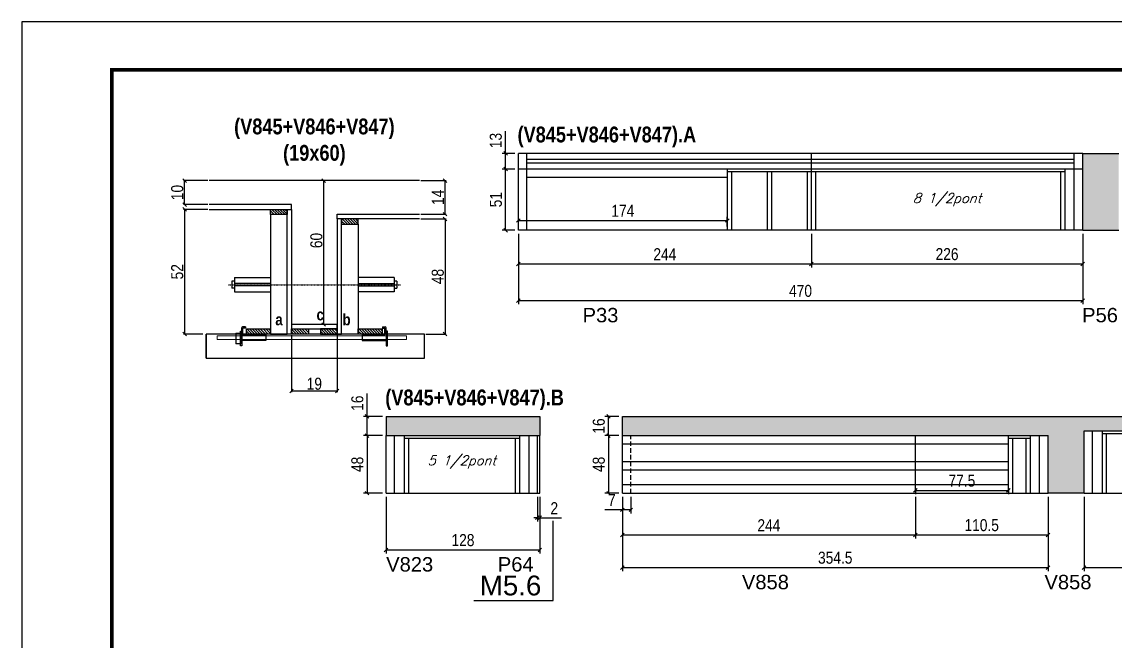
# Model space of a CAD drawing. Extents: x 3309 to 9590, y -2522 to 14608.
# Drawn here: x 6493 to 7403, y 8349 to 8865 of the extents above; entities that cross this region are included whole.
import ezdxf

# ---------------------------------------------------------------- set-up
doc = ezdxf.new("R2010")
doc.units = 0
doc.linetypes.add('DASHED', pattern=[0.75, 0.5, -0.25])
doc.linetypes.add('HIDDEN', pattern=[0.375, 0.25, -0.125])
for name, color, linetype in [('5', 5, 'Continuous'), ('barrote', 251, 'Continuous'), ('COTA', 241, 'Continuous'), ('detalhes', 4, 'Continuous'), ('NOMENCLATURA', 7, 'Continuous'), ('Painéis', 200, 'Continuous'), ('presilha', 1, 'Continuous'), ('SARR_2.2x10', 60, 'Continuous'), ('SARR_2.2x7', 40, 'Continuous'), ('SARR_3.5x7', 81, 'Continuous'), ('SARR_EDITAR', 141, 'Continuous'), ('TENSOR', 3, 'Continuous'), ('texto', 7, 'Continuous')]:
    doc.layers.add(name, color=color, linetype=linetype)
for name, color, linetype, lineweight in [('CONCRETO', 251, 'Continuous', 25), ('Folhas', 255, 'Continuous', 9), ('SARRAFO DE PRESSAO', 251, 'DASHED', 9), ('SCO-___-LAJ', 2, 'Continuous', 0)]:
    doc.layers.add(name, color=color, linetype=linetype, lineweight=lineweight)
doc.layers.add('Laje_Perimetro', color=7, linetype='Continuous', plot=False)
doc.styles.add('COTA TECNICA', font='techl___.ttf', dxfattribs={"height": 10})
doc.styles.add('COTA TECNICA 2X', font='techl___.ttf', dxfattribs={"height": 10})
doc.styles.add('Romans', font='romans.shx')
doc.styles.get("Standard").update_dxf_attribs({"font": 'arial.ttf'})
doc.styles.add('TECNICA', font='techb___.ttf', dxfattribs={"height": 10})
doc.dimstyles.new('PAINEL', dxfattribs={"dimtxt": 10, "dimasz": 3, "dimexe": 3, "dimexo": 3, "dimgap": 3, "dimtad": 1, "dimdec": 1, "dimzin": 12, "dimdsep": 46, "dimtxsty": 'COTA TECNICA', "dimblk1": 'OBLIQUE', "dimblk2": 'OBLIQUE', "dimsah": 1, "dimcen": 0.9, "dimclrd": 4, "dimclre": 4, "dimclrt": 240, "dimadec": 1, "dimazin": 3, "dimtfac": 1, "dimtdec": 1, "dimtmove": 0, "dimatfit": 3, "dimfxl": 1, "dimtolj": 1, "dimtzin": 12, "dimarcsym": 0})
doc.dimstyles.new('SECAO', dxfattribs={"dimscale": 0.333333, "dimtxt": 5, "dimasz": 9, "dimexe": 3, "dimexo": 3, "dimgap": 3, "dimtad": 1, "dimdec": 1, "dimlfac": 0.5, "dimzin": 12, "dimdsep": 46, "dimtxsty": 'COTA TECNICA 2X', "dimblk1": 'OBLIQUE', "dimblk2": 'OBLIQUE', "dimsah": 1, "dimcen": 0.9, "dimclrd": 4, "dimclre": 4, "dimclrt": 240, "dimadec": 1, "dimazin": 3, "dimtfac": 1, "dimtdec": 1, "dimtmove": 0, "dimatfit": 3, "dimfxl": 1, "dimtolj": 1, "dimtzin": 12, "dimarcsym": 0})
pattern_1 = [(135, (39952.9927, -114907.4508), (-1.122532015, -1.122532015), [])]

# ---------------------------------------------------------------- blocks, each defined once
blk = doc.blocks.new('9999999999')
at = {"layer": 'Folhas'}
blk.add_lwpolyline([(98138.98, 34190.21), (99623.98, 34190.21), (99623.98, 35240.21), (98138.98, 35240.21)], close=True, dxfattribs=at)
at = {"layer": 'Folhas', "color": 30, "const_width": 3}
blk.add_lwpolyline([(98213.98, 34230.21), (99583.98, 34230.21), (99583.98, 35200.21), (98213.98, 35200.21)], close=True, dxfattribs=at)
blk = doc.blocks.new('_Oblique')
at = {"color": 0, "linetype": 'ByBlock', "lineweight": -2}
blk.add_line((-0.5, -0.5), (0.5, 0.5), dxfattribs=at)
blk = doc.blocks.new('*D2116')
at = {"layer": 'COTA', "color": 4, "lineweight": -2, "transparency": 16777216}
for p, q in [((6717.45, 8603.72), (6717.45, 8556.25)), ((6755.45, 8603.72), (6755.45, 8556.25)), ((6755.45, 8557.25), (6717.45, 8557.25))]:
    blk.add_line(p, q, dxfattribs=at)
at = {"layer": 'Defpoints', "color": 0, "transparency": 16777216}
for p in [(6717.45, 8604.72), (6755.45, 8604.72), (6717.45, 8557.25)]:
    blk.add_point(p, dxfattribs=at)
at = {"layer": 'COTA', "color": 4, "lineweight": -2, "transparency": 16777216, "xscale": 3, "yscale": 3, "zscale": 3, "rotation": 180}
blk.add_blockref('_Oblique', (6717.45, 8557.25), dxfattribs=at)
at = {"layer": 'COTA', "color": 4, "lineweight": -2, "transparency": 16777216, "xscale": 3, "yscale": 3, "zscale": 3}
blk.add_blockref('_Oblique', (6755.45, 8557.25), dxfattribs=at)
at = {"layer": 'COTA', "color": 240, "transparency": 16777216, "insert": (6736.45, 8563.33), "char_height": 10, "attachment_point": 5, "style": 'COTA TECNICA 2X'}
blk.add_mtext('\\A1;19', dxfattribs=at)
blk = doc.blocks.new('PRESILHA METÁLICA 1')
at = {"layer": 'presilha'}
for p, q in [((6, 15.5), (7.5, 15.5)), ((6, -2.5), (6, 15.5)), ((7.5, 10.6), (7.5, 19.9)), ((7.5, 15.5), (7.5, -2.5)), ((12, 21), (8.6, 21)), ((9, 11.6), (9, 18.9)), ((12, 19.5), (9.6, 19.5)), ((12, 21), (12, 19.5)), ((0, 13), (6, 13)), ((0, 13), (0, 0)), ((6, 0), (0, 0)), ((6, 13), (6, 0)), ((37.5, 4.1), (7.5, 4.1)), ((37.5, 11), (9.6, 11)), ((37.5, 11), (37.5, 4.1)), ((7.5, -2.5), (6, -2.5))]:
    blk.add_line(p, q, dxfattribs=at)
for centre, radius, start, end in [((8.6, 19.9), 1.14, 90, 180), ((9.6, 18.9), 0.57, 90, 180), ((9.6, 11.6), 0.57, 180, 270)]:
    blk.add_arc(centre, radius, start, end, dxfattribs=at)
blk = doc.blocks.new('PRESILHA METÁLICA 2')
at = {"layer": 'presilha'}
for p, q in [((-5.2, 23.5), (-5.2, 22)), ((-5.2, 23.5), (-1.9, 23.5)), ((-5.2, 22), (-2.8, 22)), ((-2.2, 14.1), (-2.2, 21.4)), ((0.8, 18), (-0.8, 18)), ((-0.8, 18), (-0.8, 0)), ((-0.8, 14.6), (-0.8, 22.4)), ((0.8, 0), (0.8, 18)), ((-30.8, 13.5), (-30.8, 6.6)), ((-30.8, 13.5), (-2.8, 13.5)), ((-30.8, 6.6), (-0.8, 6.6)), ((-0.8, 0), (0.8, 0))]:
    blk.add_line(p, q, dxfattribs=at)
for centre, radius, start, end in [((-2.8, 21.4), 0.57, 0, 90), ((-2.8, 14.1), 0.57, 270, 0), ((-1.9, 22.4), 1.14, 0, 90)]:
    blk.add_arc(centre, radius, start, end, dxfattribs=at)
blk = doc.blocks.new('*D2117')
at = {"layer": 'COTA', "color": 4, "lineweight": -2, "transparency": 16777216}
for p, q in [((6647.76, 8708.72), (6627.41, 8708.72)), ((6628.41, 8708.72), (6628.41, 8604.72)), ((6643.64, 8604.72), (6627.41, 8604.72))]:
    blk.add_line(p, q, dxfattribs=at)
at = {"layer": 'Defpoints', "color": 0, "transparency": 16777216}
for p in [(6648.76, 8708.72), (6628.41, 8604.72), (6644.64, 8604.72)]:
    blk.add_point(p, dxfattribs=at)
at = {"layer": 'COTA', "color": 4, "lineweight": -2, "transparency": 16777216, "xscale": 3, "yscale": 3, "zscale": 3}
for p, rotation in [((6628.41, 8708.72), 90), ((6628.41, 8604.72), 270)]:
    blk.add_blockref('_Oblique', p, dxfattribs=dict(at, rotation=rotation))
at = {"layer": 'COTA', "color": 240, "transparency": 16777216, "insert": (6622.3, 8656.72), "char_height": 10, "attachment_point": 5, "rotation": 90, "style": 'COTA TECNICA 2X'}
blk.add_mtext('\\A1;52', dxfattribs=at)
blk = doc.blocks.new('*D2118')
at = {"layer": 'COTA', "color": 4, "lineweight": -2, "transparency": 16777216}
for p, q in [((6825.15, 8700.72), (6846.37, 8700.72)), ((6845.37, 8700.72), (6845.37, 8604.72)), ((6829.27, 8604.72), (6846.37, 8604.72))]:
    blk.add_line(p, q, dxfattribs=at)
at = {"layer": 'Defpoints', "color": 0, "transparency": 16777216}
for p in [(6824.15, 8700.72), (6828.27, 8604.72), (6845.37, 8604.72)]:
    blk.add_point(p, dxfattribs=at)
at = {"layer": 'COTA', "color": 4, "lineweight": -2, "transparency": 16777216, "xscale": 3, "yscale": 3, "zscale": 3}
for p, rotation in [((6845.37, 8700.72), 90), ((6845.37, 8604.72), 270)]:
    blk.add_blockref('_Oblique', p, dxfattribs=dict(at, rotation=rotation))
at = {"layer": 'COTA', "color": 240, "transparency": 16777216, "insert": (6839.28, 8652.72), "char_height": 10, "attachment_point": 5, "rotation": 90, "style": 'COTA TECNICA 2X'}
blk.add_mtext('\\A1;48', dxfattribs=at)
blk = doc.blocks.new('*D2119')
at = {"layer": 'COTA', "color": 4, "lineweight": -2, "transparency": 16777216}
for p, q in [((6754.45, 8732.72), (6743.28, 8732.72)), ((6744.28, 8612.72), (6744.28, 8732.72)), ((6754.45, 8612.72), (6743.28, 8612.72))]:
    blk.add_line(p, q, dxfattribs=at)
at = {"layer": 'Defpoints', "color": 0, "transparency": 16777216}
for p in [(6744.28, 8732.72), (6755.45, 8732.72), (6755.45, 8612.72)]:
    blk.add_point(p, dxfattribs=at)
at = {"layer": 'COTA', "color": 4, "lineweight": -2, "transparency": 16777216, "xscale": 3, "yscale": 3, "zscale": 3}
for p, rotation in [((6744.28, 8732.72), 90), ((6744.28, 8612.72), 270)]:
    blk.add_blockref('_Oblique', p, dxfattribs=dict(at, rotation=rotation))
at = {"layer": 'COTA', "color": 240, "transparency": 16777216, "insert": (6738.18, 8682.72), "char_height": 10, "attachment_point": 5, "rotation": 90, "style": 'COTA TECNICA 2X'}
blk.add_mtext('\\A1;60', dxfattribs=at)
blk = doc.blocks.new('*D2120')
at = {"layer": 'COTA', "color": 4, "lineweight": -2, "transparency": 16777216}
for p, q in [((6825.15, 8732.72), (6846.37, 8732.72)), ((6845.37, 8704.72), (6845.37, 8732.72)), ((6825.15, 8704.72), (6846.37, 8704.72))]:
    blk.add_line(p, q, dxfattribs=at)
at = {"layer": 'Defpoints', "color": 0, "transparency": 16777216}
for p in [(6824.15, 8732.72), (6845.37, 8732.72), (6824.15, 8704.72)]:
    blk.add_point(p, dxfattribs=at)
at = {"layer": 'COTA', "color": 4, "lineweight": -2, "transparency": 16777216, "xscale": 3, "yscale": 3, "zscale": 3}
for p, rotation in [((6845.37, 8732.72), 90), ((6845.37, 8704.72), 270)]:
    blk.add_blockref('_Oblique', p, dxfattribs=dict(at, rotation=rotation))
at = {"layer": 'COTA', "color": 240, "transparency": 16777216, "insert": (6839.3, 8718.72), "char_height": 10, "attachment_point": 5, "rotation": 90, "style": 'COTA TECNICA 2X'}
blk.add_mtext('\\A1;14', dxfattribs=at)
blk = doc.blocks.new('*D2121')
at = {"layer": 'COTA', "color": 4, "lineweight": -2, "transparency": 16777216}
for p, q in [((6647.76, 8732.72), (6627.41, 8732.72)), ((6628.41, 8712.72), (6628.41, 8732.72)), ((6647.76, 8712.72), (6627.41, 8712.72))]:
    blk.add_line(p, q, dxfattribs=at)
at = {"layer": 'Defpoints', "color": 0, "transparency": 16777216}
for p in [(6628.41, 8732.72), (6648.76, 8732.72), (6648.76, 8712.72)]:
    blk.add_point(p, dxfattribs=at)
at = {"layer": 'COTA', "color": 4, "lineweight": -2, "transparency": 16777216, "xscale": 3, "yscale": 3, "zscale": 3}
for p, rotation in [((6628.41, 8732.72), 90), ((6628.41, 8712.72), 270)]:
    blk.add_blockref('_Oblique', p, dxfattribs=dict(at, rotation=rotation))
at = {"layer": 'COTA', "color": 240, "transparency": 16777216, "insert": (6622.3, 8722.72), "char_height": 10, "attachment_point": 5, "rotation": 90, "style": 'COTA TECNICA 2X'}
blk.add_mtext('\\A1;10', dxfattribs=at)
blk = doc.blocks.new('*D2124')
at = {"layer": 'COTA', "color": 4, "linetype": 'ByBlock', "lineweight": -2, "transparency": 16777216}
for p, q in [((6906.38, 8688.3), (6906.38, 8629.6)), ((7376.38, 8688.3), (7376.38, 8629.6)), ((7376.38, 8632.6), (6906.38, 8632.6))]:
    blk.add_line(p, q, dxfattribs=at)
at = {"layer": 'Defpoints', "color": 0, "linetype": 'ByBlock', "transparency": 16777216}
for p in [(6906.38, 8691.3), (7376.38, 8691.3), (6906.38, 8632.6)]:
    blk.add_point(p, dxfattribs=at)
at = {"layer": 'COTA', "color": 4, "linetype": 'ByBlock', "lineweight": -2, "transparency": 16777216, "xscale": 3, "yscale": 3, "zscale": 3, "rotation": 180}
blk.add_blockref('_Oblique', (6906.38, 8632.6), dxfattribs=at)
at = {"layer": 'COTA', "color": 4, "linetype": 'ByBlock', "lineweight": -2, "transparency": 16777216, "xscale": 3, "yscale": 3, "zscale": 3}
blk.add_blockref('_Oblique', (7376.38, 8632.6), dxfattribs=at)
at = {"layer": 'COTA', "color": 240, "linetype": 'ByBlock', "transparency": 16777216, "insert": (7141.38, 8640.7), "char_height": 10, "attachment_point": 5, "style": 'COTA TECNICA'}
blk.add_mtext('\\A1;470', dxfattribs=at)
blk = doc.blocks.new('*D2125')
at = {"layer": 'COTA', "color": 4, "lineweight": -2, "transparency": 16777216}
for p, q in [((6903.38, 8742.3), (6892.79, 8742.3)), ((6895.79, 8691.3), (6895.79, 8742.3)), ((6903.38, 8691.3), (6892.79, 8691.3))]:
    blk.add_line(p, q, dxfattribs=at)
at = {"layer": 'Defpoints', "color": 0, "transparency": 16777216}
for p in [(6895.79, 8742.3), (6906.38, 8742.3), (6906.38, 8691.3)]:
    blk.add_point(p, dxfattribs=at)
at = {"layer": 'COTA', "color": 4, "lineweight": -2, "transparency": 16777216, "xscale": 3, "yscale": 3, "zscale": 3}
for p, rotation in [((6895.79, 8742.3), 90), ((6895.79, 8691.3), 270)]:
    blk.add_blockref('_Oblique', p, dxfattribs=dict(at, rotation=rotation))
at = {"layer": 'COTA', "color": 240, "transparency": 16777216, "insert": (6887.68, 8716.8), "char_height": 10, "attachment_point": 5, "rotation": 90, "style": 'COTA TECNICA'}
blk.add_mtext('\\A1;51', dxfattribs=at)
blk = doc.blocks.new('*D2126')
at = {"layer": 'COTA', "color": 4, "lineweight": -2, "transparency": 16777216}
for p, q in [((6895.79, 8755.3), (6895.79, 8773.82)), ((6903.38, 8755.3), (6892.79, 8755.3)), ((6895.79, 8742.3), (6895.79, 8755.3)), ((6903.38, 8742.3), (6892.79, 8742.3))]:
    blk.add_line(p, q, dxfattribs=at)
at = {"layer": 'Defpoints', "color": 0, "transparency": 16777216}
for p in [(6895.79, 8755.3), (6906.38, 8755.3), (6906.38, 8742.3)]:
    blk.add_point(p, dxfattribs=at)
at = {"layer": 'COTA', "color": 4, "lineweight": -2, "transparency": 16777216, "xscale": 3, "yscale": 3, "zscale": 3}
for p, rotation in [((6895.79, 8755.3), 90), ((6895.79, 8742.3), 270)]:
    blk.add_blockref('_Oblique', p, dxfattribs=dict(at, rotation=rotation))
at = {"layer": 'COTA', "color": 240, "transparency": 16777216, "insert": (6887.57, 8766.06), "char_height": 10, "attachment_point": 5, "rotation": 90, "style": 'COTA TECNICA'}
blk.add_mtext('\\A1;13', dxfattribs=at)
blk = doc.blocks.new('*D2127')
at = {"layer": 'COTA', "color": 4, "lineweight": -2, "transparency": 16777216}
for p, q in [((6906.38, 8688.3), (6906.38, 8660.25)), ((7150.38, 8688.3), (7150.38, 8660.25)), ((6906.38, 8663.25), (7150.38, 8663.25))]:
    blk.add_line(p, q, dxfattribs=at)
at = {"layer": 'Defpoints', "color": 0, "transparency": 16777216}
for p in [(6906.38, 8691.3), (7150.38, 8691.3), (7150.38, 8663.25)]:
    blk.add_point(p, dxfattribs=at)
at = {"layer": 'COTA', "color": 4, "lineweight": -2, "transparency": 16777216, "xscale": 3, "yscale": 3, "zscale": 3, "rotation": 180}
blk.add_blockref('_Oblique', (6906.38, 8663.25), dxfattribs=at)
at = {"layer": 'COTA', "color": 4, "lineweight": -2, "transparency": 16777216, "xscale": 3, "yscale": 3, "zscale": 3}
blk.add_blockref('_Oblique', (7150.38, 8663.25), dxfattribs=at)
at = {"layer": 'COTA', "color": 240, "transparency": 16777216, "insert": (7028.38, 8671.32), "char_height": 10, "attachment_point": 5, "style": 'COTA TECNICA'}
blk.add_mtext('\\A1;244', dxfattribs=at)
blk = doc.blocks.new('*D2128')
at = {"layer": 'COTA', "color": 4, "lineweight": -2, "transparency": 16777216}
for p, q in [((7150.38, 8688.3), (7150.38, 8660.25)), ((7376.38, 8688.3), (7376.38, 8660.25)), ((7150.38, 8663.25), (7376.38, 8663.25))]:
    blk.add_line(p, q, dxfattribs=at)
at = {"layer": 'Defpoints', "color": 0, "transparency": 16777216}
for p in [(7150.38, 8691.3), (7376.38, 8691.3), (7376.38, 8663.25)]:
    blk.add_point(p, dxfattribs=at)
at = {"layer": 'COTA', "color": 4, "lineweight": -2, "transparency": 16777216, "xscale": 3, "yscale": 3, "zscale": 3, "rotation": 180}
blk.add_blockref('_Oblique', (7150.38, 8663.25), dxfattribs=at)
at = {"layer": 'COTA', "color": 4, "lineweight": -2, "transparency": 16777216, "xscale": 3, "yscale": 3, "zscale": 3}
blk.add_blockref('_Oblique', (7376.38, 8663.25), dxfattribs=at)
at = {"layer": 'COTA', "color": 240, "transparency": 16777216, "insert": (7263.38, 8671.35), "char_height": 10, "attachment_point": 5, "style": 'COTA TECNICA'}
blk.add_mtext('\\A1;226', dxfattribs=at)
blk = doc.blocks.new('*D2129')
at = {"layer": 'COTA', "color": 4, "lineweight": -2, "transparency": 16777216}
for p, q in [((6906.38, 8694.3), (6906.38, 8702.43)), ((6906.38, 8699.43), (7080.38, 8699.43)), ((7080.38, 8694.3), (7080.38, 8702.43))]:
    blk.add_line(p, q, dxfattribs=at)
at = {"layer": 'Defpoints', "color": 0, "transparency": 16777216}
for p in [(7080.38, 8699.43), (6906.38, 8691.3), (7080.38, 8691.3)]:
    blk.add_point(p, dxfattribs=at)
at = {"layer": 'COTA', "color": 4, "lineweight": -2, "transparency": 16777216, "xscale": 3, "yscale": 3, "zscale": 3, "rotation": 180}
blk.add_blockref('_Oblique', (6906.38, 8699.43), dxfattribs=at)
at = {"layer": 'COTA', "color": 4, "lineweight": -2, "transparency": 16777216, "xscale": 3, "yscale": 3, "zscale": 3}
blk.add_blockref('_Oblique', (7080.38, 8699.43), dxfattribs=at)
at = {"layer": 'COTA', "color": 240, "transparency": 16777216, "insert": (6993.38, 8707.5), "char_height": 10, "attachment_point": 5, "style": 'COTA TECNICA'}
blk.add_mtext('\\A1;174', dxfattribs=at)
blk = doc.blocks.new('*D2135')
at = {"layer": 'COTA', "color": 4, "linetype": 'ByBlock', "lineweight": -2, "transparency": 16777216}
for p, q in [((6796.24, 8469.15), (6796.24, 8421.88)), ((6924.24, 8469.15), (6924.24, 8421.88)), ((6796.24, 8424.88), (6924.24, 8424.88))]:
    blk.add_line(p, q, dxfattribs=at)
at = {"layer": 'Defpoints', "color": 0, "linetype": 'ByBlock', "transparency": 16777216}
for p in [(6796.24, 8472.15), (6924.24, 8472.15), (6924.24, 8424.88)]:
    blk.add_point(p, dxfattribs=at)
at = {"layer": 'COTA', "color": 4, "linetype": 'ByBlock', "lineweight": -2, "transparency": 16777216, "xscale": 3, "yscale": 3, "zscale": 3, "rotation": 180}
blk.add_blockref('_Oblique', (6796.24, 8424.88), dxfattribs=at)
at = {"layer": 'COTA', "color": 4, "linetype": 'ByBlock', "lineweight": -2, "transparency": 16777216, "xscale": 3, "yscale": 3, "zscale": 3}
blk.add_blockref('_Oblique', (6924.24, 8424.88), dxfattribs=at)
at = {"layer": 'COTA', "color": 240, "linetype": 'ByBlock', "transparency": 16777216, "insert": (6860.24, 8432.98), "char_height": 10, "attachment_point": 5, "style": 'COTA TECNICA'}
blk.add_mtext('\\A1;128', dxfattribs=at)
blk = doc.blocks.new('*D2136')
at = {"layer": 'COTA', "color": 4, "lineweight": -2, "transparency": 16777216}
for p, q in [((6922.24, 8469.15), (6922.24, 8448.65)), ((6924.24, 8469.15), (6924.24, 8448.65)), ((6922.24, 8451.65), (6919.24, 8451.65)), ((6922.24, 8451.65), (6924.24, 8451.65)), ((6924.24, 8451.65), (6942.35, 8451.65))]:
    blk.add_line(p, q, dxfattribs=at)
at = {"layer": 'Defpoints', "color": 0, "transparency": 16777216}
for p in [(6922.24, 8472.15), (6924.24, 8472.15), (6924.24, 8451.65)]:
    blk.add_point(p, dxfattribs=at)
at = {"layer": 'COTA', "color": 4, "lineweight": -2, "transparency": 16777216, "xscale": 3, "yscale": 3, "zscale": 3}
blk.add_blockref('_Oblique', (6922.24, 8451.65), dxfattribs=at)
at = {"layer": 'COTA', "color": 4, "lineweight": -2, "transparency": 16777216, "xscale": 3, "yscale": 3, "zscale": 3, "rotation": 180}
blk.add_blockref('_Oblique', (6924.24, 8451.65), dxfattribs=at)
at = {"layer": 'COTA', "color": 240, "transparency": 16777216, "insert": (6936.29, 8459.65), "char_height": 10, "attachment_point": 5, "style": 'COTA TECNICA'}
blk.add_mtext('\\A1;2', dxfattribs=at)
blk = doc.blocks.new('*D2137')
at = {"layer": 'COTA', "color": 4, "lineweight": -2, "transparency": 16777216}
for p, q in [((6793.24, 8520.15), (6777.4, 8520.15)), ((6780.4, 8520.15), (6780.4, 8472.15)), ((6793.24, 8472.15), (6777.4, 8472.15))]:
    blk.add_line(p, q, dxfattribs=at)
at = {"layer": 'Defpoints', "color": 0, "transparency": 16777216}
for p in [(6796.24, 8520.15), (6780.4, 8472.15), (6796.24, 8472.15)]:
    blk.add_point(p, dxfattribs=at)
at = {"layer": 'COTA', "color": 4, "lineweight": -2, "transparency": 16777216, "xscale": 3, "yscale": 3, "zscale": 3}
for p, rotation in [((6780.4, 8520.15), 90), ((6780.4, 8472.15), 270)]:
    blk.add_blockref('_Oblique', p, dxfattribs=dict(at, rotation=rotation))
at = {"layer": 'COTA', "color": 240, "transparency": 16777216, "insert": (6772.31, 8496.15), "char_height": 10, "attachment_point": 5, "rotation": 90, "style": 'COTA TECNICA'}
blk.add_mtext('\\A1;48', dxfattribs=at)
blk = doc.blocks.new('*D2138')
at = {"layer": 'COTA', "color": 4, "lineweight": -2, "transparency": 16777216}
for p, q in [((6780.4, 8536.15), (6780.4, 8555.17)), ((6793.24, 8536.15), (6777.4, 8536.15)), ((6780.4, 8520.15), (6780.4, 8536.15)), ((6793.24, 8520.15), (6777.4, 8520.15))]:
    blk.add_line(p, q, dxfattribs=at)
at = {"layer": 'Defpoints', "color": 0, "transparency": 16777216}
for p in [(6780.4, 8536.15), (6796.24, 8536.15), (6796.24, 8520.15)]:
    blk.add_point(p, dxfattribs=at)
at = {"layer": 'COTA', "color": 4, "lineweight": -2, "transparency": 16777216, "xscale": 3, "yscale": 3, "zscale": 3}
for p, rotation in [((6780.4, 8536.15), 90), ((6780.4, 8520.15), 270)]:
    blk.add_blockref('_Oblique', p, dxfattribs=dict(at, rotation=rotation))
at = {"layer": 'COTA', "color": 240, "transparency": 16777216, "insert": (6772.3, 8547.16), "char_height": 10, "attachment_point": 5, "rotation": 90, "style": 'COTA TECNICA'}
blk.add_mtext('\\A1;16', dxfattribs=at)
blk = doc.blocks.new('*D2139')
at = {"layer": 'COTA', "color": 4, "linetype": 'ByBlock', "lineweight": -2, "transparency": 16777216}
for p, q in [((6993.01, 8469.15), (6993.01, 8407.11)), ((7347.51, 8469.15), (7347.51, 8407.11)), ((6993.01, 8410.11), (7347.51, 8410.11))]:
    blk.add_line(p, q, dxfattribs=at)
at = {"layer": 'Defpoints', "color": 0, "linetype": 'ByBlock', "transparency": 16777216}
for p in [(6993.01, 8472.15), (7347.51, 8472.15), (7347.51, 8410.11)]:
    blk.add_point(p, dxfattribs=at)
at = {"layer": 'COTA', "color": 4, "linetype": 'ByBlock', "lineweight": -2, "transparency": 16777216, "xscale": 3, "yscale": 3, "zscale": 3, "rotation": 180}
blk.add_blockref('_Oblique', (6993.01, 8410.11), dxfattribs=at)
at = {"layer": 'COTA', "color": 4, "linetype": 'ByBlock', "lineweight": -2, "transparency": 16777216, "xscale": 3, "yscale": 3, "zscale": 3}
blk.add_blockref('_Oblique', (7347.51, 8410.11), dxfattribs=at)
at = {"layer": 'COTA', "color": 240, "linetype": 'ByBlock', "transparency": 16777216, "insert": (7170.26, 8418.33), "char_height": 10, "attachment_point": 5, "style": 'COTA TECNICA'}
blk.add_mtext('\\A1;354.5', dxfattribs=at)
blk = doc.blocks.new('*D2140')
at = {"layer": 'COTA', "color": 4, "lineweight": -2, "transparency": 16777216}
for p, q in [((6993.01, 8469.15), (6993.01, 8434.36)), ((7237.01, 8469.15), (7237.01, 8434.36)), ((6993.01, 8437.36), (7237.01, 8437.36))]:
    blk.add_line(p, q, dxfattribs=at)
at = {"layer": 'Defpoints', "color": 0, "transparency": 16777216}
for p in [(6993.01, 8472.15), (7237.01, 8472.15), (7237.01, 8437.36)]:
    blk.add_point(p, dxfattribs=at)
at = {"layer": 'COTA', "color": 4, "lineweight": -2, "transparency": 16777216, "xscale": 3, "yscale": 3, "zscale": 3, "rotation": 180}
blk.add_blockref('_Oblique', (6993.01, 8437.36), dxfattribs=at)
at = {"layer": 'COTA', "color": 4, "lineweight": -2, "transparency": 16777216, "xscale": 3, "yscale": 3, "zscale": 3}
blk.add_blockref('_Oblique', (7237.01, 8437.36), dxfattribs=at)
at = {"layer": 'COTA', "color": 240, "transparency": 16777216, "insert": (7115.01, 8445.43), "char_height": 10, "attachment_point": 5, "style": 'COTA TECNICA'}
blk.add_mtext('\\A1;244', dxfattribs=at)
blk = doc.blocks.new('*D2141')
at = {"layer": 'COTA', "color": 4, "lineweight": -2, "transparency": 16777216}
for p, q in [((7237.01, 8469.15), (7237.01, 8434.36)), ((7347.51, 8469.15), (7347.51, 8434.36)), ((7237.01, 8437.36), (7347.51, 8437.36))]:
    blk.add_line(p, q, dxfattribs=at)
at = {"layer": 'Defpoints', "color": 0, "transparency": 16777216}
for p in [(7237.01, 8472.15), (7347.51, 8472.15), (7347.51, 8437.36)]:
    blk.add_point(p, dxfattribs=at)
at = {"layer": 'COTA', "color": 4, "lineweight": -2, "transparency": 16777216, "xscale": 3, "yscale": 3, "zscale": 3, "rotation": 180}
blk.add_blockref('_Oblique', (7237.01, 8437.36), dxfattribs=at)
at = {"layer": 'COTA', "color": 4, "lineweight": -2, "transparency": 16777216, "xscale": 3, "yscale": 3, "zscale": 3}
blk.add_blockref('_Oblique', (7347.51, 8437.36), dxfattribs=at)
at = {"layer": 'COTA', "color": 240, "transparency": 16777216, "insert": (7292.26, 8445.47), "char_height": 10, "attachment_point": 5, "style": 'COTA TECNICA'}
blk.add_mtext('\\A1;110.5', dxfattribs=at)
blk = doc.blocks.new('*D2144')
at = {"layer": 'COTA', "color": 4, "lineweight": -2, "transparency": 16777216}
for p, q in [((6993.01, 8469.15), (6993.01, 8455.28)), ((7000.01, 8469.15), (7000.01, 8455.28)), ((6993.01, 8458.28), (6978.28, 8458.28)), ((7000.01, 8458.28), (6993.01, 8458.28))]:
    blk.add_line(p, q, dxfattribs=at)
at = {"layer": 'Defpoints', "color": 0, "transparency": 16777216}
for p in [(6993.01, 8472.15), (7000.01, 8472.15), (6993.01, 8458.28)]:
    blk.add_point(p, dxfattribs=at)
at = {"layer": 'COTA', "color": 4, "lineweight": -2, "transparency": 16777216, "xscale": 3, "yscale": 3, "zscale": 3, "rotation": 180}
blk.add_blockref('_Oblique', (6993.01, 8458.28), dxfattribs=at)
at = {"layer": 'COTA', "color": 4, "lineweight": -2, "transparency": 16777216, "xscale": 3, "yscale": 3, "zscale": 3}
blk.add_blockref('_Oblique', (7000.01, 8458.28), dxfattribs=at)
at = {"layer": 'COTA', "color": 240, "transparency": 16777216, "insert": (6984.14, 8466.35), "char_height": 10, "attachment_point": 5, "style": 'COTA TECNICA'}
blk.add_mtext('\\A1;7', dxfattribs=at)
blk = doc.blocks.new('*D2145')
at = {"layer": 'COTA', "color": 4, "lineweight": -2, "transparency": 16777216}
for p, q in [((7237.01, 8476.15), (7237.01, 8471.47)), ((7237.01, 8474.47), (7314.51, 8474.47)), ((7314.51, 8476.15), (7314.51, 8471.47))]:
    blk.add_line(p, q, dxfattribs=at)
at = {"layer": 'Defpoints', "color": 0, "transparency": 16777216}
for p in [(7237.01, 8479.15), (7314.51, 8479.15), (7314.51, 8474.47)]:
    blk.add_point(p, dxfattribs=at)
at = {"layer": 'COTA', "color": 4, "lineweight": -2, "transparency": 16777216, "xscale": 3, "yscale": 3, "zscale": 3, "rotation": 180}
blk.add_blockref('_Oblique', (7237.01, 8474.47), dxfattribs=at)
at = {"layer": 'COTA', "color": 4, "lineweight": -2, "transparency": 16777216, "xscale": 3, "yscale": 3, "zscale": 3}
blk.add_blockref('_Oblique', (7314.51, 8474.47), dxfattribs=at)
at = {"layer": 'COTA', "color": 240, "transparency": 16777216, "insert": (7275.76, 8482.58), "char_height": 10, "attachment_point": 5, "style": 'COTA TECNICA'}
blk.add_mtext('\\A1;77.5', dxfattribs=at)
blk = doc.blocks.new('*D2146')
at = {"layer": 'COTA', "color": 4, "linetype": 'ByBlock', "lineweight": -2, "transparency": 16777216}
for p, q in [((7377.51, 8469.15), (7377.51, 8407.11)), ((7521.51, 8469.15), (7521.51, 8407.11)), ((7377.51, 8410.11), (7521.51, 8410.11))]:
    blk.add_line(p, q, dxfattribs=at)
at = {"layer": 'Defpoints', "color": 0, "linetype": 'ByBlock', "transparency": 16777216}
for p in [(7377.51, 8472.15), (7521.51, 8472.15), (7521.51, 8410.11)]:
    blk.add_point(p, dxfattribs=at)
at = {"layer": 'COTA', "color": 4, "linetype": 'ByBlock', "lineweight": -2, "transparency": 16777216, "xscale": 3, "yscale": 3, "zscale": 3, "rotation": 180}
blk.add_blockref('_Oblique', (7377.51, 8410.11), dxfattribs=at)
at = {"layer": 'COTA', "color": 4, "linetype": 'ByBlock', "lineweight": -2, "transparency": 16777216, "xscale": 3, "yscale": 3, "zscale": 3}
blk.add_blockref('_Oblique', (7521.51, 8410.11), dxfattribs=at)
at = {"layer": 'COTA', "color": 240, "linetype": 'ByBlock', "transparency": 16777216, "insert": (7449.51, 8418.18), "char_height": 10, "attachment_point": 5, "style": 'COTA TECNICA'}
blk.add_mtext('\\A1;144', dxfattribs=at)
blk = doc.blocks.new('*D2156')
at = {"layer": 'COTA', "color": 4, "lineweight": -2, "transparency": 16777216}
for p, q in [((6990.01, 8520.15), (6978.46, 8520.15)), ((6981.46, 8520.15), (6981.46, 8472.15)), ((6990.01, 8472.15), (6978.46, 8472.15))]:
    blk.add_line(p, q, dxfattribs=at)
at = {"layer": 'Defpoints', "color": 0, "transparency": 16777216}
for p in [(6993.01, 8520.15), (6981.46, 8472.15), (6993.01, 8472.15)]:
    blk.add_point(p, dxfattribs=at)
at = {"layer": 'COTA', "color": 4, "lineweight": -2, "transparency": 16777216, "xscale": 3, "yscale": 3, "zscale": 3}
for p, rotation in [((6981.46, 8520.15), 90), ((6981.46, 8472.15), 270)]:
    blk.add_blockref('_Oblique', p, dxfattribs=dict(at, rotation=rotation))
at = {"layer": 'COTA', "color": 240, "transparency": 16777216, "insert": (6973.37, 8496.15), "char_height": 10, "attachment_point": 5, "rotation": 90, "style": 'COTA TECNICA'}
blk.add_mtext('\\A1;48', dxfattribs=at)
blk = doc.blocks.new('*D2157')
at = {"layer": 'COTA', "color": 4, "lineweight": -2, "transparency": 16777216}
for p, q in [((6990.01, 8536.15), (6978.46, 8536.15)), ((6981.46, 8520.15), (6981.46, 8536.15)), ((6990.01, 8520.15), (6978.46, 8520.15))]:
    blk.add_line(p, q, dxfattribs=at)
at = {"layer": 'Defpoints', "color": 0, "transparency": 16777216}
for p in [(6981.46, 8536.15), (6993.01, 8536.15), (6993.01, 8520.15)]:
    blk.add_point(p, dxfattribs=at)
at = {"layer": 'COTA', "color": 4, "lineweight": -2, "transparency": 16777216, "xscale": 3, "yscale": 3, "zscale": 3}
for p, rotation in [((6981.46, 8536.15), 90), ((6981.46, 8520.15), 270)]:
    blk.add_blockref('_Oblique', p, dxfattribs=dict(at, rotation=rotation))
at = {"layer": 'COTA', "color": 240, "transparency": 16777216, "insert": (6973.36, 8528.15), "char_height": 10, "attachment_point": 5, "rotation": 90, "style": 'COTA TECNICA'}
blk.add_mtext('\\A1;16', dxfattribs=at)

msp = doc.modelspace()

# ---------------------------------------------------------------- hatches: boundary and pattern name
at = {"layer": 'COTA'}
h = msp.add_hatch(dxfattribs=at)
h.set_pattern_fill('AR-CONC', color=256, scale=0.03)
h.set_pattern_definition([(50, (-37.3764, 0), (5.46554, -0.4781726), [0.5715, -6.2865]), (355, (-37.3764, 0), (-1.0573026, 5.7317054), [0.4572, -5.0292175]), (100.451445, (-36.921, -0.04), (4.4082374, 5.2535326), [0.4857003, -5.3427073]), (46.1842, (-37.3764, 1.524), (8.1323712, -1.26127), [0.85725, -9.42975]), (96.63556, (-36.699, 1.419), (7.122124, 7.422784), [0.7285507, -8.014068]), (351.18415, (-37.376, 1.524), (7.122124, 7.422784), [0.685799, -7.543792]), (21, (-36.6144, 1.143), (4.5484317, -3.067956), [0.5715, -6.2865]), (326, (-36.6144, 1.143), (1.8540609, 5.525639), [0.4572, -5.0292]), (71.451445, (-36.2354, 0.8873), (6.4024926, 2.457683), [0.4857003, -5.342698]), (37.5, (-37.3764, 0), (0.0926581, 2.53665117), [0, -4.96824, 0, -5.1054, 0, -5.04825]), (7.5, (-37.3764, 0), (2.0045899, 3.00541724), [0, -2.91084, 0, -4.85394, 0, -1.92405]), (327.5, (-39.0757, 0), (4.06771786, -0.17186232), [0, -1.905, 0, -5.9436, 0, -7.8867]), (317.5, (-39.8377, 0), (4.4438754, 0.7627947), [0, -2.4765, 0, -3.94716, 0, -5.6007])])
h.paths.add_polyline_path([(7376.38, 8691.3), (7406.38, 8691.3), (7406.38, 8755.3), (7376.38, 8755.3)])
h.paths.add_polyline_path([(7590.38, 8691.3), (7620.38, 8691.3), (7620.38, 8755.3), (7590.38, 8755.3)])
h = msp.add_hatch(dxfattribs=at)
h.set_pattern_fill('AR-CONC', color=256, scale=0.03)
h.set_pattern_definition([(50, (-147.522, -22.514), (5.46554, -0.4781726), [0.5715, -6.2865]), (355, (-147.522, -22.514), (-1.0573026, 5.7317054), [0.4572, -5.0292175]), (100.451445, (-147.0664, -22.554), (4.4082374, 5.2535326), [0.4857003, -5.3427073]), (46.1842, (-147.522, -20.99), (8.1323712, -1.26127), [0.85725, -9.42975]), (96.63556, (-146.844, -21.095), (7.122124, 7.422784), [0.728551, -8.014068]), (351.18415, (-147.522, -20.99), (7.122124, 7.422784), [0.685799, -7.543792]), (21, (-146.76, -21.371), (4.5484317, -3.067956), [0.5715, -6.2865]), (326, (-146.76, -21.371), (1.8540609, 5.525639), [0.4572, -5.0292]), (71.451445, (-146.381, -21.627), (6.4024926, 2.457683), [0.4857003, -5.342698]), (37.5, (-147.5219, -22.5142), (0.0926581, 2.53665117), [0, -4.96824, 0, -5.1054, 0, -5.04825]), (7.5, (-147.5219, -22.5142), (2.0045899, 3.00541724), [0, -2.91084, 0, -4.85394, 0, -1.92405]), (327.5, (-149.2211, -22.5142), (4.06771786, -0.17186232), [0, -1.905, 0, -5.9436, 0, -7.8867]), (317.5, (-149.983, -22.514), (4.4438754, 0.7627947), [0, -2.4765, 0, -3.94716, 0, -5.6007])])
h.paths.add_polyline_path([(6796.24, 8536.15), (6796.24, 8520.15), (6924.24, 8520.15), (6924.24, 8536.15)])
h = msp.add_hatch(dxfattribs=at)
h.set_pattern_fill('AR-CONC', color=256, scale=0.03)
h.paths.add_polyline_path([(7521.51, 8472.15), (7551.51, 8472.15), (7551.51, 8520.15), (7858.51, 8520.15), (7858.51, 8536.15), (6993.01, 8536.15), (6993.01, 8520.15), (7347.51, 8520.15), (7347.51, 8472.15), (7377.51, 8472.15), (7377.51, 8524.15), (7521.51, 8524.15)])
at = {"layer": 'SARR_2.2x10'}
h = msp.add_hatch(dxfattribs=at)
h.set_pattern_fill('ANSI31', color=256, scale=0.5, angle=90)
h.set_pattern_definition([(135, (39873.3927, -114907.4508), (-1.122532015, -1.122532015), [])])
h.paths.add_polyline_path([(6679.85, 8609.12), (6679.85, 8604.72), (6699.85, 8604.72), (6699.85, 8609.12)])
h = msp.add_hatch(dxfattribs=at)
h.set_pattern_fill('ANSI31', color=256, scale=0.5, angle=90)
h.set_pattern_definition([(135, (39966.5927, -114907.4508), (-1.122532015, -1.122532015), [])])
h.paths.add_polyline_path([(6773.05, 8609.12), (6773.05, 8604.72), (6793.05, 8604.72), (6793.05, 8609.12)])
at = {"layer": 'SARR_2.2x7'}
h = msp.add_hatch(dxfattribs=at)
h.set_pattern_fill('ANSI31', color=256, scale=0.5, angle=90)
h.set_pattern_definition([(135, (39887.3927, -114807.8508), (-1.122532015, -1.122532015), [])])
h.paths.add_polyline_path([(6713.85, 8708.72), (6713.85, 8704.32), (6699.85, 8704.32), (6699.85, 8708.72)])
h = msp.add_hatch(dxfattribs=at)
h.set_pattern_fill('ANSI31', color=256, scale=0.5, angle=90)
h.set_pattern_definition([(135, (39867.3927, -114815.8508), (-1.122532015, -1.122532015), [])])
h.paths.add_polyline_path([(6759.05, 8700.72), (6759.05, 8696.32), (6773.05, 8696.32), (6773.05, 8700.72)])
h = msp.add_hatch(dxfattribs=at)
h.set_pattern_fill('ANSI31', color=256, scale=0.5, angle=90)
h.set_pattern_definition(pattern_1)
h.paths.add_polyline_path([(6731.45, 8604.72), (6731.45, 8609.12), (6717.45, 8609.12), (6717.45, 8604.72)])
h = msp.add_hatch(dxfattribs=at)
h.set_pattern_fill('ANSI31', color=256, scale=0.5, angle=90)
h.set_pattern_definition(pattern_1)
h.paths.add_polyline_path([(6741.45, 8609.12), (6741.45, 8604.72), (6755.45, 8604.72), (6755.45, 8609.12)])

# ---------------------------------------------------------------- linework, layer by layer
at = {"ltscale": 3}
for p, q in [((6669.85, 8651.89), (6669.85, 8639.89)), ((6669.85, 8651.89), (6699.85, 8651.89)), ((6803.05, 8651.89), (6773.05, 8651.89)), ((6803.05, 8651.89), (6803.05, 8639.89)), ((6667.85, 8648.89), (6667.85, 8642.89)), ((6669.85, 8648.89), (6667.85, 8648.89)), ((6669.85, 8642.89), (6667.85, 8642.89)), ((6699.85, 8646.89), (6669.85, 8646.89)), ((6699.85, 8644.89), (6669.85, 8644.89)), ((6773.05, 8646.89), (6803.05, 8646.89)), ((6773.05, 8644.89), (6803.05, 8644.89)), ((6805.05, 8648.89), (6803.05, 8648.89)), ((6803.05, 8642.89), (6805.05, 8642.89)), ((6805.05, 8648.89), (6805.05, 8642.89)), ((6669.85, 8639.89), (6699.85, 8639.89)), ((6803.05, 8639.89), (6773.05, 8639.89))]:
    msp.add_line(p, q, dxfattribs=at)
at = {"layer": 'barrote'}
msp.add_lwpolyline([(6646.4, 8584.72), (6828.32, 8584.72), (6828.32, 8604.72), (6646.4, 8604.72)], close=True, dxfattribs=at)
at = {"layer": 'CONCRETO', "linetype": 'Continuous'}
msp.add_line((6824.15, 8732.72), (6648.76, 8732.72), dxfattribs=at)
at = {"layer": 'COTA'}
for p, q in [((7376.38, 8755.3), (7406.38, 8755.3)), ((7376.38, 8691.3), (7406.38, 8691.3)), ((6796.24, 8536.15), (6796.24, 8520.15)), ((6796.24, 8536.15), (6924.24, 8536.15)), ((6924.24, 8536.15), (6924.24, 8520.15)), ((6993.01, 8520.15), (6993.01, 8536.15)), ((6993.01, 8536.15), (7858.51, 8536.15)), ((7377.51, 8472.15), (7347.51, 8472.15))]:
    msp.add_line(p, q, dxfattribs=at)
at = {"layer": 'detalhes', "color": 250}
msp.add_line((6646.4, 8584.72), (6646.4, 8604.72), dxfattribs=at)
at = {"layer": 'Laje_Perimetro'}
msp.add_lwpolyline([(7977.87, 8864.98), (6492.87, 8864.98), (6492.87, 7814.98), (7977.87, 7814.98)], close=True, dxfattribs=at)
at = {"layer": 'NOMENCLATURA', "linetype": 'Continuous'}
for p, q in [((6935.25, 8382.79), (6935.25, 8449.14)), ((6869.39, 8382.79), (6935.25, 8382.79))]:
    msp.add_line(p, q, dxfattribs=at)
at = {"layer": 'Painéis', "linetype": 'ByBlock'}
for p, q in [((7376.38, 8755.3), (6906.38, 8755.3)), ((6906.38, 8691.3), (6906.38, 8755.3)), ((7150.38, 8691.3), (7150.38, 8755.3)), ((7376.38, 8691.3), (7376.38, 8755.3)), ((7376.38, 8742.3), (6906.38, 8742.3)), ((7376.38, 8691.3), (6906.38, 8691.3)), ((7377.51, 8524.15), (7521.51, 8524.15)), ((7377.51, 8472.15), (7377.51, 8524.15)), ((6796.24, 8520.15), (6924.24, 8520.15)), ((6796.24, 8472.15), (6796.24, 8520.15)), ((6922.24, 8472.15), (6922.24, 8520.15)), ((6924.24, 8472.15), (6924.24, 8520.15)), ((6993.01, 8520.15), (7347.51, 8520.15)), ((6993.01, 8472.15), (6993.01, 8520.15)), ((7237.01, 8472.15), (7237.01, 8520.15)), ((7347.51, 8472.15), (7347.51, 8520.15)), ((6796.24, 8472.15), (6924.24, 8472.15)), ((6993.01, 8472.15), (7347.51, 8472.15)), ((7377.51, 8472.15), (7521.51, 8472.15))]:
    msp.add_line(p, q, dxfattribs=at)
at = {"layer": 'Painéis', "linetype": 'Continuous', "elevation": 0}
for points in [[(6648.76, 8708.72), (6717.45, 8708.72), (6717.45, 8712.72), (6648.76, 8712.72)], [(6824.15, 8700.72), (6755.45, 8700.72), (6755.45, 8704.72), (6824.15, 8704.72)]]:
    msp.add_lwpolyline(points, dxfattribs=at)
at = {"layer": 'Painéis', "linetype": 'Continuous'}
for points in [[(6713.85, 8604.72), (6713.85, 8708.72), (6717.45, 8708.72), (6717.45, 8604.72)], [(6759.05, 8604.72), (6759.05, 8700.72), (6755.45, 8700.72), (6755.45, 8604.72)], [(6755.45, 8612.72), (6717.45, 8612.72), (6717.45, 8609.12), (6755.45, 8609.12)]]:
    msp.add_lwpolyline(points, close=True, dxfattribs=at)
at = {"layer": 'SARR_2.2x10'}
for points in [[(6679.85, 8609.12), (6699.85, 8609.12), (6699.85, 8604.72), (6679.85, 8604.72)], [(6773.05, 8609.12), (6793.05, 8609.12), (6793.05, 8604.72), (6773.05, 8604.72)]]:
    msp.add_lwpolyline(points, close=True, dxfattribs=at)
at = {"layer": 'SARR_2.2x7', "linetype": 'Continuous'}
for p, q in [((6913.38, 8742.3), (6913.38, 8755.3)), ((7369.38, 8742.3), (7369.38, 8755.3)), ((6913.38, 8691.3), (6913.38, 8742.3)), ((7369.38, 8691.3), (7369.38, 8742.3)), ((7080.38, 8735.3), (6913.38, 8735.3)), ((7150.38, 8740.1), (7080.38, 8740.1)), ((7361.38, 8740.1), (7150.38, 8740.1)), ((7384.51, 8472.15), (7384.51, 8524.15)), ((6803.24, 8472.15), (6803.24, 8520.15)), ((6811.24, 8517.95), (6907.24, 8517.95)), ((6915.24, 8472.15), (6915.24, 8520.15)), ((7314.51, 8517.95), (7332.51, 8517.95)), ((7340.51, 8472.15), (7340.51, 8520.15)), ((7392.51, 8521.95), (7471.51, 8521.95)), ((7237.01, 8513.15), (6993.01, 8513.15)), ((7314.51, 8513.15), (7237.01, 8513.15)), ((7237.01, 8498.22), (6993.01, 8498.22)), ((7314.51, 8498.22), (7237.01, 8498.22)), ((7237.01, 8491.22), (6993.01, 8491.22)), ((7314.51, 8491.22), (7237.01, 8491.22)), ((7237.01, 8479.15), (6993.01, 8479.15)), ((7314.51, 8479.15), (7237.01, 8479.15))]:
    msp.add_line(p, q, dxfattribs=at)
at = {"layer": 'SARR_2.2x7', "linetype": 'HIDDEN', "ltscale": 15}
msp.add_line((7000.01, 8472.15), (7000.01, 8520.15), dxfattribs=at)
at = {"layer": 'SARR_2.2x7', "elevation": 0}
for points in [[(6699.85, 8708.72), (6713.85, 8708.72), (6713.85, 8704.32), (6699.85, 8704.32)], [(6773.05, 8700.72), (6759.05, 8700.72), (6759.05, 8696.32), (6773.05, 8696.32)]]:
    msp.add_lwpolyline(points, close=True, dxfattribs=at)
at = {"layer": 'SARR_2.2x7'}
for points in [[(6717.45, 8609.12), (6731.45, 8609.12), (6731.45, 8604.72), (6717.45, 8604.72)], [(6755.45, 8609.12), (6741.45, 8609.12), (6741.45, 8604.72), (6755.45, 8604.72)]]:
    msp.add_lwpolyline(points, close=True, dxfattribs=at)
at = {"layer": 'SARR_3.5x7'}
for p, q in [((7080.38, 8742.3), (7080.38, 8691.3)), ((7361.38, 8742.3), (7361.38, 8691.3)), ((7083.88, 8740.1), (7083.88, 8691.3)), ((7113.69, 8740.1), (7113.69, 8691.3)), ((7117.19, 8740.1), (7117.19, 8691.3)), ((7146.88, 8740.1), (7146.88, 8691.3)), ((7153.88, 8740.1), (7153.88, 8691.3)), ((7357.88, 8740.1), (7357.88, 8691.3)), ((7392.51, 8524.15), (7392.51, 8472.15)), ((6811.24, 8520.15), (6811.24, 8472.15)), ((6814.74, 8517.95), (6814.74, 8472.15)), ((6903.74, 8517.95), (6903.74, 8472.15)), ((6907.24, 8520.15), (6907.24, 8472.15)), ((7314.51, 8472.15), (7314.51, 8520.15)), ((7318.01, 8517.95), (7318.01, 8472.15)), ((7329.01, 8517.95), (7329.01, 8472.15)), ((7332.51, 8520.15), (7332.51, 8472.15)), ((7396.01, 8521.95), (7396.01, 8472.15))]:
    msp.add_line(p, q, dxfattribs=at)
for points in [[(6713.85, 8704.32), (6699.85, 8704.32), (6699.85, 8604.72), (6713.85, 8604.72)], [(6759.05, 8696.32), (6773.05, 8696.32), (6773.05, 8604.72), (6759.05, 8604.72)]]:
    msp.add_lwpolyline(points, close=True, dxfattribs=at)
at = {"layer": 'SARR_EDITAR', "linetype": 'Continuous'}
for p, q in [((7150.38, 8750.3), (6913.38, 8750.3)), ((7369.38, 8750.3), (7150.38, 8750.3)), ((7150.38, 8747.3), (6913.38, 8747.3)), ((7369.38, 8747.3), (7150.38, 8747.3))]:
    msp.add_line(p, q, dxfattribs=at)
at = {"layer": 'SCO-___-LAJ', "color": 1}
msp.add_lwpolyline([(6655.4, 8603.39), (6813.24, 8603.39), (6813.24, 8600.19), (6655.4, 8600.19)], close=True, dxfattribs=at)
at = {"layer": 'TENSOR', "linetype": 'HIDDEN', "ltscale": 0.5}
msp.add_line((6664.85, 8645.89), (6808.36, 8645.89), dxfattribs=at)

# ---------------------------------------------------------------- block references
at = {"layer": 'presilha', "xscale": 0.6666666666666666, "yscale": 0.6666666666666666, "zscale": 0.6666666666666666}
for name, p in [('PRESILHA METÁLICA 1', (6670.99, 8596.75)), ('PRESILHA METÁLICA 2', (6796.73, 8595.09))]:
    msp.add_blockref(name, p, dxfattribs=at)
at = {"layer": 'SARRAFO DE PRESSAO', "color": 6, "linetype": 'ByBlock'}
msp.add_blockref('9999999999', (-91646.11, -26375.22), dxfattribs=at)

# ---------------------------------------------------------------- texts
at = {"layer": '5', "linetype": 'Continuous'}
for s, p in [('P33', (6959.85, 8614.58)), ('P56', (7375.9, 8614.58)), ('V823', (6796.29, 8406.87)), ('P64', (6889.28, 8406.87)), ('V858', (7092.53, 8392.1)), ('V858', (7344.53, 8392.1))]:
    msp.add_text(s, height=12, rotation=0.00004, dxfattribs=at).set_placement(p)
at = {"layer": 'detalhes', "style": 'TECNICA'}
for s, p in [('c', (6738.27, 8616.19)), ('a', (6703.98, 8612.08)), ('b', (6759.95, 8612.07))]:
    msp.add_text(s, height=9.6, dxfattribs=at).set_placement(p)
at = {"layer": 'NOMENCLATURA', "style": 'TECNICA'}
for s, p in [('(V845+V846+V847).A', (6905.67, 8764.49)), ('(V845+V846+V847).B', (6795.52, 8545.34))]:
    msp.add_text(s, height=13.2, dxfattribs=at).set_placement(p)
at = {"layer": 'NOMENCLATURA', "linetype": 'Continuous'}
msp.add_text('M5.6', height=16.5, dxfattribs=at).set_placement((6874.26, 8386.99))
at = {"layer": 'NOMENCLATURA', "insert": (6736.49, 8784.41), "char_height": 13.2, "attachment_point": 2, "style": 'TECNICA'}
msp.add_mtext_dynamic_manual_height_columns('(V845+V846+V847)\\P(19x60)', width=300.2766, gutter_width=1, heights=[0], dxfattribs=at)
at = {"layer": 'texto', "color": 2, "char_height": 8, "attachment_point": 5, "style": 'Romans'}
for s, insert in [('{\\Q19;\\C256;8 1/2pont}', (7263.38, 8716.8)), ('{\\Q19;\\C256;5 1/2pont}', (6859.24, 8498.15))]:
    msp.add_mtext(s, dxfattribs=dict(at, insert=insert))

# ---------------------------------------------------------------- dimensions: what is measured, and where the dimension line sits
at = {"layer": 'COTA'}
for base, p1, p2, dimstyle, picture, middle in [((6895.79, 8755.3), (6906.38, 8742.3), (6906.38, 8755.3), 'PAINEL', '*D2126', (6887.57, 8766.06)), ((6895.79, 8742.3), (6906.38, 8691.3), (6906.38, 8742.3), 'PAINEL', '*D2125', (6887.68, 8716.8)), ((6628.41, 8732.72), (6648.76, 8712.72), (6648.76, 8732.72), 'SECAO', '*D2121', (6622.3, 8722.72)), ((6845.37, 8732.72), (6824.15, 8704.72), (6824.15, 8732.72), 'SECAO', '*D2120', (6839.3, 8718.72)), ((6628.41, 8604.72, 0), (6648.76, 8708.72), (6644.64, 8604.72, 0), 'SECAO', '*D2117', (6622.3, 8656.72, 0)), ((6845.37, 8604.72, 0), (6824.15, 8700.72), (6828.27, 8604.72, 0), 'SECAO', '*D2118', (6839.28, 8652.72, 0)), ((6780.4, 8536.15), (6796.24, 8520.15), (6796.24, 8536.15), 'PAINEL', '*D2138', (6772.3, 8547.16)), ((6780.4, 8472.15), (6796.24, 8520.15), (6796.24, 8472.15), 'PAINEL', '*D2137', (6772.31, 8496.15)), ((6981.46, 8472.15), (6993.01, 8520.15), (6993.01, 8472.15), 'PAINEL', '*D2156', (6973.37, 8496.15))]:
    dim = msp.add_linear_dim(base=base, p1=p1, p2=p2, angle=90, dimstyle=dimstyle, dxfattribs=at)
    dim.commit()
    dim.dimension.update_dxf_attribs({"geometry": picture, "text_midpoint": middle})
for base, p1, p2, angle, dimstyle, picture, middle in [((6744.28, 8732.72), (6755.45, 8612.72), (6755.45, 8732.72), 90, 'SECAO', '*D2119', (6744.28, 8682.72)), ((6717.45, 8557.25), (6755.45, 8604.72), (6717.45, 8604.72), 180, 'SECAO', '*D2116', (6736.45, 8557.25)), ((6981.46, 8536.15), (6993.01, 8520.15), (6993.01, 8536.15), 90, 'PAINEL', '*D2157', (6981.46, 8528.15))]:
    dim = msp.add_linear_dim(base=base, p1=p1, p2=p2, angle=angle, dimstyle=dimstyle, dxfattribs=at)
    dim.commit()
    dim.dimension.update_dxf_attribs({"geometry": picture, "text_midpoint": middle, "dimtype": 160})
for base, p1, p2, picture, middle in [((7080.38, 8699.43), (6906.38, 8691.3), (7080.38, 8691.3), '*D2129', (6993.38, 8707.5)), ((7150.38, 8663.25), (6906.38, 8691.3), (7150.38, 8691.3), '*D2127', (7028.38, 8671.32)), ((7314.51, 8474.47), (7237.01, 8479.15), (7314.51, 8479.15), '*D2145', (7275.76, 8482.58)), ((6924.24, 8451.65), (6922.24, 8472.15), (6924.24, 8472.15), '*D2136', (6936.29, 8459.65)), ((6993.01, 8458.28), (7000.01, 8472.15), (6993.01, 8472.15), '*D2144', (6984.14, 8466.35)), ((7237.01, 8437.36), (6993.01, 8472.15), (7237.01, 8472.15), '*D2140', (7115.01, 8445.43))]:
    dim = msp.add_linear_dim(base=base, p1=p1, p2=p2, dimstyle='PAINEL', dxfattribs=at)
    dim.commit()
    dim.dimension.update_dxf_attribs({"geometry": picture, "text_midpoint": middle})
at = {"layer": 'COTA', "linetype": 'ByBlock'}
dim = msp.add_linear_dim(base=(6906.38, 8632.6), p1=(7376.38, 8691.3), p2=(6906.38, 8691.3), angle=180, dimstyle='PAINEL', dxfattribs=at)
dim.commit()
dim.dimension.update_dxf_attribs({"geometry": '*D2124', "text_midpoint": (7141.38, 8640.7)})
at = {"layer": 'COTA'}
for base, p1, p2, picture, middle in [((7376.38, 8663.25), (7150.38, 8691.3), (7376.38, 8691.3), '*D2128', (7263.38, 8671.35)), ((7347.51, 8437.36), (7237.01, 8472.15), (7347.51, 8472.15), '*D2141', (7292.26, 8445.47))]:
    dim = msp.add_linear_dim(base=base, p1=p1, p2=p2, dimstyle='PAINEL', override={"dimtmove": 1}, dxfattribs=at)
    dim.commit()
    dim.dimension.update_dxf_attribs({"geometry": picture, "text_midpoint": middle})
at = {"layer": 'COTA', "linetype": 'ByBlock'}
for base, p1, p2, picture, middle in [((6924.24, 8424.88), (6796.24, 8472.15), (6924.24, 8472.15), '*D2135', (6860.24, 8432.98)), ((7347.51, 8410.11), (6993.01, 8472.15), (7347.51, 8472.15), '*D2139', (7170.26, 8418.33)), ((7521.51, 8410.11), (7377.51, 8472.15), (7521.51, 8472.15), '*D2146', (7449.51, 8418.18))]:
    dim = msp.add_linear_dim(base=base, p1=p1, p2=p2, dimstyle='PAINEL', dxfattribs=at)
    dim.commit()
    dim.dimension.update_dxf_attribs({"geometry": picture, "text_midpoint": middle})

doc.saveas('drawing.dxf')
